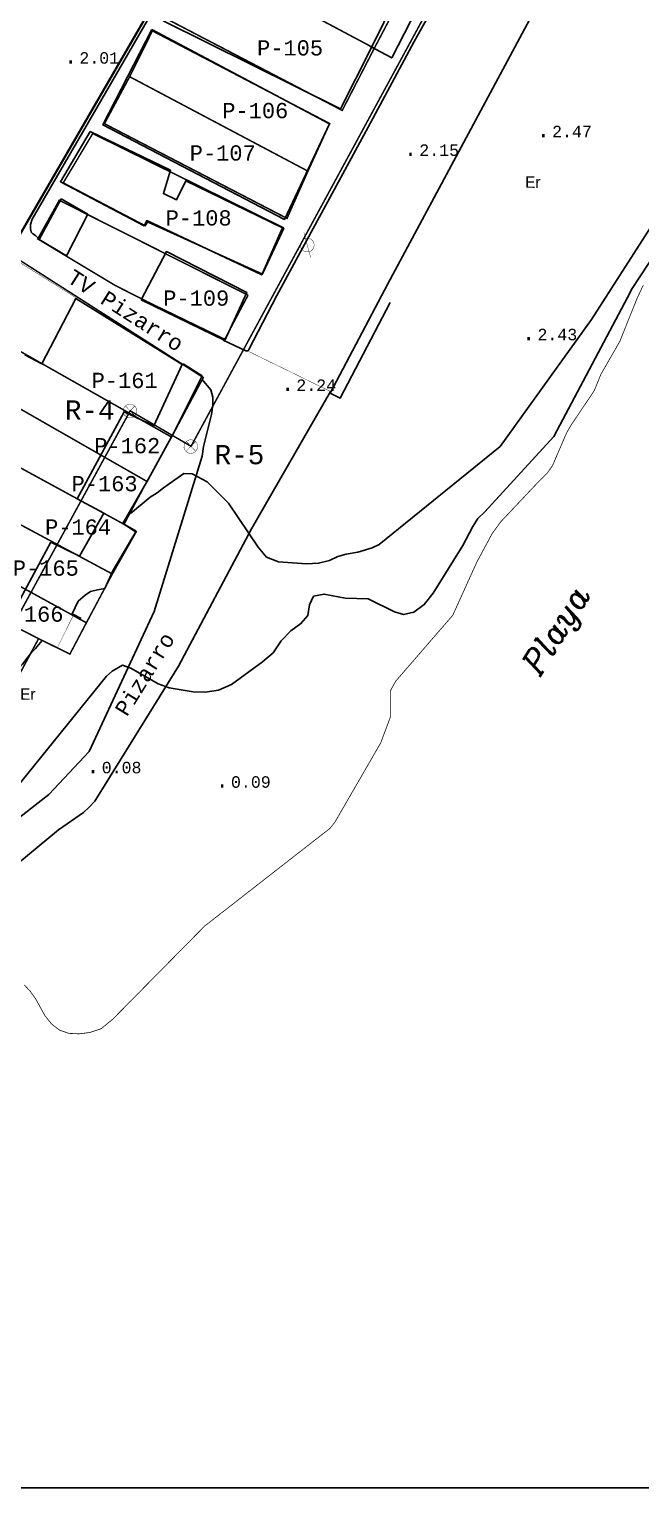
# Model space of a CAD drawing. Extents: x 743300 to 744100, y 4405700 to 4406200.
# Drawn here: x 743626.8 to 743706.6, y 4405700 to 4405890.3 of the extents above; entities that cross this region are included whole.
import ezdxf
from ezdxf.enums import TextEntityAlignment as Align

# ---------------------------------------------------------------- set-up
doc = ezdxf.new("R2010")
doc.units = 0
doc.header["$MEASUREMENT"] = 0
for name, color, linetype in [('10', 7, 'CONTINUOUS'), ('13', 7, 'CONTINUOUS'), ('16', 7, 'CONTINUOUS'), ('2', 7, 'CONTINUOUS'), ('21', 7, 'CONTINUOUS'), ('24', 7, 'CONTINUOUS'), ('32', 7, 'CONTINUOUS'), ('41', 7, 'CONTINUOUS'), ('42', 7, 'CONTINUOUS'), ('46', 7, 'CONTINUOUS'), ('50', 7, 'CONTINUOUS'), ('51', 7, 'CONTINUOUS'), ('54', 7, 'CONTINUOUS'), ('6', 7, 'CONTINUOUS'), ('8', 7, 'CONTINUOUS')]:
    doc.layers.add(name, color=color, linetype=linetype)
doc.styles.add('ITALICC', font='italicc', dxfattribs={"height": 0.2})
doc.styles.add('MONOTXT', font='monotxt', dxfattribs={"height": 0.2})
doc.styles.get("Standard").update_dxf_attribs({"font": 'txt', "height": 0.2})

msp = doc.modelspace()

# ---------------------------------------------------------------- linework, layer by layer
at = {"layer": '10', "color": 7, "linetype": 'Continuous', "const_width": 0.05}
for points in [[(743639.91, 4405841.38), (743640.34, 4405841.24), (743640.5299999998, 4405841.11), (743640.66, 4405840.94), (743640.77, 4405840.73), (743640.7999999998, 4405840.51), (743640.7999999998, 4405840.3), (743640.6099999999, 4405839.89), (743640.42, 4405839.73), (743640.23, 4405839.62), (743640.0199999998, 4405839.57), (743639.8, 4405839.57), (743639.5799999998, 4405839.62), (743639.4, 4405839.73), (743639.2099999998, 4405839.89), (743639.0199999998, 4405840.3), (743639.0400000002, 4405840.73), (743639.15, 4405840.94), (743639.29, 4405841.11), (743639.48, 4405841.24), (743639.91, 4405841.38)], [(743640.5299999998, 4405841.11), (743639.29, 4405839.84)], [(743639.31, 4405841.13), (743640.5600000002, 4405839.84)], [(743647.8499999999, 4405836.75), (743648.28, 4405836.61), (743648.47, 4405836.48), (743648.5999999999, 4405836.31), (743648.7099999998, 4405836.1), (743648.74, 4405835.88), (743648.74, 4405835.67), (743648.55, 4405835.26), (743648.36, 4405835.1), (743648.1699999998, 4405834.99), (743647.9599999998, 4405834.94), (743647.7399999999, 4405834.94), (743647.5200000001, 4405834.99), (743647.3399999999, 4405835.1), (743647.1499999998, 4405835.26), (743646.9599999998, 4405835.67), (743646.9799999999, 4405836.1), (743647.09, 4405836.31), (743647.2299999999, 4405836.48), (743647.4199999998, 4405836.61), (743647.8499999999, 4405836.75)], [(743648.47, 4405836.48), (743647.2299999999, 4405835.21)], [(743647.25, 4405836.5), (743648.4999999999, 4405835.21)]]:
    msp.add_lwpolyline(points, dxfattribs=at)
at = {"layer": '13', "color": 3, "linetype": 'Continuous', "const_width": 0.3}
msp.add_lwpolyline([(743553.8499999999, 4405735.76), (743596.5199999998, 4405812.66), (743622.92, 4405858.96), (743646.9099999998, 4405900.35), (743664.21, 4405929.2), (743707.2900000002, 4406000)], dxfattribs=at)
at = {"layer": '16', "color": 5, "linetype": 'Continuous', "const_width": 0.2}
msp.add_lwpolyline([(743737.2799999998, 4406000), (743730.8799999999, 4405988.21), (743686.35, 4405906.71), (743647.88, 4405835.86), (743639.9399999998, 4405840.49), (743608.2999999998, 4405782.61), (743569.75, 4405713.12)], dxfattribs=at)
at = {"layer": '2', "color": 7, "linetype": 'Continuous'}
msp.add_3dface([(744099.9999999999, 4405700), (744099.9999999999, 4406200), (743299.9999999999, 4406200), (743299.9999999999, 4405700)], dxfattribs=at)
at = {"layer": '21', "color": 30, "linetype": 'Continuous'}
for points, elevation in [([(743713.74, 4405869.01), (743705.4699999999, 4405856.46), (743704.8299999998, 4405855.28), (743695.2099999998, 4405837.14), (743686.2099999998, 4405827.310000001), (743685.33, 4405826.45), (743684.6399999999, 4405825.41), (743683.3499999999, 4405822.93), (743679.47, 4405816.7), (743678.31, 4405815.22), (743676.94, 4405814.24), (743675.59, 4405813.94), (743674.4299999998, 4405814.25), (743671.01, 4405815.95), (743667.98, 4405816.07), (743665.25, 4405816.59), (743663.88, 4405816.32), (743663.3299999998, 4405815.16), (743663.14, 4405813.8), (743662.2199999999, 4405812.73), (743660.8999999998, 4405811.78), (743659.66, 4405810.47), (743658.6099999999, 4405808.94), (743657.2000000002, 4405807.75), (743653.1699999998, 4405804.78), (743651.4599999998, 4405804.06), (743649.7399999999, 4405803.79), (743648.14, 4405803.85), (743645.0199999998, 4405804.34), (743643.61, 4405804.86), (743640.01, 4405806.92), (743638.9500000002, 4405807.29), (743637.59, 4405806.55), (743636.8399999999, 4405805.86), (743624.02, 4405790.02)], 1), ([(743711.2099999998, 4405869.63), (743700.13, 4405852.41), (743688.22, 4405835.83), (743672.4400000002, 4405823.03), (743671.5, 4405822.6), (743669.64, 4405822.06), (743668.12, 4405821.810000001), (743667.06, 4405821.49), (743665.95, 4405820.96), (743664.5299999998, 4405820.61), (743662.9299999998, 4405820.53), (743659.2899999998, 4405820.77), (743657.7499999999, 4405821.4), (743656.6199999999, 4405822.7), (743652.77, 4405828.43), (743649.9699999999, 4405831.23), (743648.04, 4405832.27), (743646.9200000002, 4405832.310000001), (743644.29, 4405830.46), (743643.48, 4405829.77), (743642.53, 4405829.22), (743639.9599999998, 4405827.08)], 2)]:
    msp.add_lwpolyline(points, dxfattribs=dict(at, elevation=elevation))
at = {"layer": '32', "color": 5, "linetype": 'Continuous', "const_width": 0.1}
msp.add_lwpolyline([(743706.9099999998, 4405856.89), (743706.0699999998, 4405855.09), (743703.84, 4405849.54), (743701.38, 4405845.26), (743700.4999999999, 4405843.11), (743697.5099999999, 4405838.67), (743696.93, 4405837.68), (743695.07, 4405833.37), (743694.4599999998, 4405832.47), (743693.17, 4405831.17), (743688.3299999998, 4405826.04), (743687.1899999998, 4405824.49), (743685.18, 4405820.75), (743682.04, 4405813.82), (743674.5999999999, 4405805.23), (743673.9000000001, 4405803.97), (743673.88, 4405800.49), (743672.6399999999, 4405797.18), (743666.6499999998, 4405786.82), (743666.02, 4405786.03), (743649.6599999998, 4405773.28), (743637.6199999999, 4405761.09), (743636.14, 4405759.89), (743634.65, 4405759.39), (743633.2499999999, 4405759.22), (743631.9200000002, 4405759.28), (743630.73, 4405759.7), (743629.69, 4405760.49), (743628.8399999999, 4405761.54), (743627.5999999999, 4405763.78), (743626.9, 4405764.76), (743626.1099999999, 4405765.6)], dxfattribs=at)
at = {"layer": '41', "color": 1, "linetype": 'Continuous', "extrusion": (-0.4363591542052767, -0.8997725760108805, 0), "const_width": 0.05, "elevation": -4288769.294939}
msp.add_lwpolyline([(-1253426.835020759, 8.88), (-1253438.293471789, 6.36)], dxfattribs=at)
at = {"layer": '41', "color": 1, "linetype": 'Continuous', "extrusion": (0.4946686549801307, 0.8690816542650917, 0), "const_width": 0.05, "elevation": 4196903.964193}
msp.add_lwpolyline([(1533164.8213293, 6.36), (1533153.096309044, 8.92)], dxfattribs=at)
at = {"layer": '41', "color": 1, "linetype": 'Continuous', "extrusion": (-0.04291648520016596, 0.01121849350004339, 0.9990156759038636), "const_width": 0.05, "elevation": 17518.074247}
msp.add_lwpolyline([(-4450694.209931677, -394415.4660918731), (-4450696.827593623, -394423.8072156545), (-4450690.055700715, -394425.1598303218)], dxfattribs=at)
at = {"layer": '41', "color": 1, "linetype": 'Continuous'}
msp.add_polyline3d([(743671.2299999999, 4405888.04, 12.62), (743674.0799999998, 4405886.52, 3.25), (743677.3299999998, 4405892.87, 3.25), (743676.78, 4405893.18, 3.25), (743684.45, 4405907.65, 3.59), (743685.2199999999, 4405907.22, 3.59), (743700.18, 4405935.13, 3.52), (743693.97, 4405938.2, 5.82)], dxfattribs=at)
at = {"layer": '46', "color": 7, "linetype": 'Continuous', "const_width": 0.2}
for points in [[(743697.5899999999, 4405936.47), (743694.8799999999, 4405930.92), (743692.28, 4405926.19), (743687.5799999998, 4405917.15), (743686.69, 4405917.61), (743682.68, 4405909.08), (743678.39, 4405900.95), (743675.17, 4405894.18), (743671.7999999998, 4405887.78), (743667.61, 4405879.67), (743643.81, 4405892.08), (743648.9099999998, 4405899.95), (743653.1899999998, 4405906.57), (743656.9899999999, 4405912.93), (743661.3499999999, 4405920.12), (743666.45, 4405928.21), (743672.09, 4405937.25), (743675.4599999998, 4405942.39), (743678.7, 4405947.6)], [(743671.7999999998, 4405887.78), (743648.9099999998, 4405899.95)], [(743642.84, 4405890.05), (743665.9799999999, 4405877.96), (743663.14, 4405871.75), (743660.41, 4405865.59), (743636.5799999998, 4405877.94), (743639.87, 4405884.07)], [(743639.87, 4405884.07), (743642.84, 4405890.05)], [(743639.87, 4405884.07), (743663.14, 4405871.75)], [(743660.0199999998, 4405864.33), (743635.05, 4405876.66), (743631.2, 4405870.23), (743641.8899999999, 4405864.63), (743642.2399999999, 4405865.11), (743657.2099999998, 4405858.32)], [(743655.3200000002, 4405855.57), (743630.68, 4405867.95), (743627.8699999999, 4405862.91), (743637.9500000002, 4405856.86), (743642.2, 4405854.7), (743652.28, 4405849.82)], [(743657.2099999998, 4405858.32), (743660.0199999998, 4405864.33)], [(743624.7299999999, 4405804.72), (743627.9799999999, 4405810.77), (743632.0699999998, 4405808.76), (743634.22, 4405812.84), (743637.6099999999, 4405819.2), (743640.7, 4405824.66), (743639.13, 4405825.69), (743642.1199999999, 4405831.28), (743645.3399999999, 4405837.060000001), (743649.4799999999, 4405844.83), (743624.6499999998, 4405860.69), (743620.0199999998, 4405851.4), (743616.68, 4405845.83), (743613.26, 4405839.78), (743610.0700000002, 4405833.98), (743606.9300000002, 4405827.83), (743603.9699999999, 4405823.09), (743600.4500000002, 4405817.55)], [(743652.28, 4405849.82), (743655.3200000002, 4405855.57)], [(743645.3399999999, 4405837.060000001), (743620.0199999998, 4405851.4)], [(743616.68, 4405845.83), (743642.1199999999, 4405831.28)], [(743639.13, 4405825.69), (743613.26, 4405839.78)], [(743610.0700000002, 4405833.98), (743637.6099999999, 4405819.2)], [(743634.22, 4405812.84), (743606.9300000002, 4405827.83)], [(743603.9699999999, 4405823.09), (743627.9799999999, 4405810.77)]]:
    msp.add_lwpolyline(points, dxfattribs=at)
at = {"layer": '51', "color": 1, "linetype": 'Continuous', "extrusion": (-0.4676497767982024, -0.8839138454966023, 0), "const_width": 0.05, "elevation": -4242203.082017}
msp.add_lwpolyline([(-1403071.770643945, 12.33), (-1403096.874900556, 12.1)], dxfattribs=at)
at = {"layer": '51', "color": 1, "linetype": 'Continuous', "const_width": 0.05, "elevation": 12.45}
msp.add_lwpolyline([(743670.9699999999, 4405888.13), (743671.35, 4405887.94), (743671.4899999999, 4405887.88)], dxfattribs=at)
at = {"layer": '51', "color": 1, "linetype": 'Continuous', "extrusion": (-0.4667586196102653, -0.8843847528194501, 0), "const_width": 0.05, "elevation": -4243596.941995}
msp.add_lwpolyline([(-1398794.344479244, 12.55), (-1398820.396488763, 8.48)], dxfattribs=at)
at = {"layer": '51', "color": 1, "linetype": 'Continuous', "extrusion": (-0.4899335860911109, -0.8717597611841833, 0), "const_width": 0.05, "elevation": -4205168.370755}
msp.add_lwpolyline([(-1510294.061006144, 5.98), (-1510307.103590244, 5.6)], dxfattribs=at)
at = {"layer": '51', "color": 1, "linetype": 'Continuous', "extrusion": (-0.877199815473532, 0.4801254874855131, 0), "const_width": 0.05, "elevation": 1463040.063772}
msp.add_lwpolyline([(-4221798.147786035, 6.16), (-4221842.698639002, 6.5)], dxfattribs=at)
at = {"layer": '51', "color": 1, "linetype": 'Continuous', "extrusion": (0.4667732531140207, 0.8843770294265645, 0), "const_width": 0.05, "elevation": 4243528.798651}
msp.add_lwpolyline([(1398885.973907312, 5.29), (1398871.127298272, 5.7)], dxfattribs=at)
at = {"layer": '51', "color": 1, "linetype": 'Continuous', "extrusion": (0.4595376076849896, 0.8881583119709892, 0), "const_width": 0.05, "elevation": 4254801.122845}
msp.add_lwpolyline([(1364201.463493017, 8.26), (1364180.115947491, 5.45)], dxfattribs=at)
at = {"layer": '51', "color": 1, "linetype": 'Continuous', "extrusion": (0.473140238999871, 0.8809871248997597, 0), "const_width": 0.05, "elevation": 4233314.843787001}
msp.add_lwpolyline([(1429465.370278415, 9.13), (1429444.234895759, 5.57)], dxfattribs=at)
at = {"layer": '51', "color": 1, "linetype": 'Continuous'}
for points in [[(743644.23, 4405891.34, 11.92), (743667.39, 4405879.87, 12.18), (743671.35, 4405887.69, 12.18), (743674.73, 4405894.61, 6.32)], [(743642.7499999999, 4405890.22, 6.47), (743636.3699999999, 4405877.79, 8.03), (743660.0799999998, 4405865.45, 12.06), (743665.94, 4405877.92, 10.21), (743642.7499999999, 4405890.22, 6.47)], [(743634.73, 4405876.93, 9.81), (743630.8299999998, 4405870.37, 10.04), (743641.74, 4405864.64, 10.02), (743642.09, 4405865.3, 10.15), (743657.11, 4405858.22, 10.15), (743659.82, 4405864.36, 10.08), (743647.18, 4405870.48, 9.82), (743645.98, 4405868.01, 11.46), (743644.2699999998, 4405868.85, 11.3), (743645.19, 4405871.88, 10.13), (743634.73, 4405876.93, 9.81)], [(743630.95, 4405868.13, 6.21), (743628.04, 4405862.83, 5.98), (743631.6299999999, 4405860.71, 5.98), (743634.42, 4405866.13, 6.25), (743630.95, 4405868.13, 6.21)], [(743641.3699999999, 4405854.97, 8.71), (743652.28, 4405849.67, 7.01), (743655.18, 4405855.91, 6.85), (743644.67, 4405861.26, 8.88), (743641.3699999999, 4405854.97, 8.71)], [(743617.7999999998, 4405801.52, 5.55), (743629.5999999999, 4405823.35, 5.55), (743633.34, 4405821.55, 5.73), (743636.5, 4405827.14, 5.73), (743633.02, 4405829, 5.63), (743639.13, 4405840.34, 5.63), (743643.04, 4405838.51, 5.63), (743646.7000000002, 4405846.54, 5.63), (743632.83, 4405855.14, 5.25), (743628.3999999998, 4405846.63, 5.59), (743626.17, 4405847.8, 5.59)]]:
    msp.add_polyline3d(points, dxfattribs=at)
at = {"layer": '54', "color": 1, "linetype": 'Continuous', "extrusion": (-0.8785885530323629, 0.4775794745175918, 0), "const_width": 0.05, "elevation": 1450762.376783}
msp.add_lwpolyline([(-4226096.838642896, 4.67), (-4226180.552458364, 8.86)], dxfattribs=at)
at = {"layer": '54', "color": 1, "linetype": 'Continuous', "extrusion": (-0.4401572170151248, -0.8979207227308547, 0), "const_width": 0.05, "elevation": -4283413.525048001}
msp.add_lwpolyline([(-1271526.514193946, 2.91), (-1271529.35408831, 5.42)], dxfattribs=at)
at = {"layer": '54', "color": 1, "linetype": 'Continuous', "extrusion": (-0.4745561984118834, -0.8802252067220419, 0), "const_width": 0.05, "elevation": -4231023.891921}
msp.add_lwpolyline([(-1436242.161260804, 3.06), (-1436248.693679957, 5.03)], dxfattribs=at)
at = {"layer": '54', "color": 1, "linetype": 'Continuous', "extrusion": (-0.4261570576910203, -0.9046491928809379, 0), "const_width": 0.05, "elevation": -4302633.810563}
msp.add_lwpolyline([(-1204841.493838496, 3.53), (-1204844.168908588, 5.67)], dxfattribs=at)
at = {"layer": '54', "color": 1, "linetype": 'Continuous', "extrusion": (0.4333617892953026, 0.9012200394902312, 0), "const_width": 0.05, "elevation": 4292876.855295}
msp.add_lwpolyline([(1239137.354035538, 5.58), (1239132.715878577, 3.52)], dxfattribs=at)
at = {"layer": '54', "color": 1, "linetype": 'Continuous', "extrusion": (-0.4797442545941207, -0.8774083713892473, 0), "const_width": 0.05, "elevation": -4222451.361130999}
msp.add_lwpolyline([(-1461194.732960276, 3.22), (-1461201.799225202, 5.58)], dxfattribs=at)
at = {"layer": '54', "color": 1, "linetype": 'Continuous', "const_width": 0.05, "elevation": 3.34}
msp.add_lwpolyline([(743632.5799999998, 4405813.91), (743630.41, 4405809.560000001)], dxfattribs=at)
at = {"layer": '54', "color": 1, "linetype": 'Continuous', "extrusion": (-0.4617896745117353, -0.8869894568225407, 0), "const_width": 0.05, "elevation": -4251307.499587}
msp.add_lwpolyline([(-1374964.524385531, 3.34), (-1374972.450071621, 6.02)], dxfattribs=at)
at = {"layer": '54', "color": 1, "linetype": 'Continuous'}
for points in [[(743646.8499999999, 4405846.63, 5.62), (743649.3299999998, 4405845.05, 2.55), (743645.5299999998, 4405837.47, 2.79), (743642.29, 4405831.55, 2.79), (743638.97, 4405825.78, 3.34), (743640.73, 4405824.79, 3.27), (743637.7299999999, 4405819.69, 3.15), (743636.61, 4405817.29, 2.28), (743635.68, 4405817.14, 2.13), (743634.77, 4405816.9, 2.13), (743634.0799999998, 4405816.44, 2.28), (743633.16, 4405815.64, 2.28), (743632.3799999999, 4405814, 3.34), (743633.54, 4405813.42, 3.34)], [(743617.6299999999, 4405801.37, 5.31), (743620.06, 4405799.99, 2.41), (743622.43, 4405804.94, 2.29), (743622.74, 4405805.52, 2.29), (743623.9099999998, 4405806.44, 2.29), (743625.43, 4405806.97, 2.29), (743625.88, 4405807.43, 2.29), (743627.07, 4405808.96, 2.29), (743627.59, 4405809.48, 2.29), (743628.4400000002, 4405810.54, 3.55)]]:
    msp.add_polyline3d(points, dxfattribs=at)
at = {"layer": '6', "color": 1, "linetype": 'Continuous', "const_width": 0.05, "elevation": 2.06}
msp.add_lwpolyline([(743655.42, 4405848.22), (743666.0699999998, 4405843.02)], dxfattribs=at)
at = {"layer": '6', "color": 1, "linetype": 'Continuous'}
for points in [[(743707.5199999998, 4406000, 2.38), (743703.9599999998, 4405994.17, 2.38), (743686.2499999999, 4405964.73, 2.37), (743669.42, 4405937.36, 2.34), (743653.32, 4405910.73, 2.26), (743635.2699999998, 4405879.47, 2.08), (743627.1399999999, 4405865.48, 2.05), (743626.93, 4405864.81, 2.05), (743626.94, 4405864.23, 2.05), (743627.0099999999, 4405863.82, 2.05), (743627.0099999999, 4405863.8, 5.79), (743627.25, 4405863.59, 5.76), (743627.58, 4405863.34, 5.76), (743628.0699999998, 4405862.89, 5.76)], [(743652.0699999998, 4405849.72, 6.67), (743655.0499999998, 4405848.33, 2.16), (743655.3399999999, 4405848.32, 2.16), (743655.43, 4405848.5, 2.16), (743659.07, 4405855.55, 2.16), (743663.82, 4405864.27, 2.27), (743670.99, 4405877.49, 2.53), (743676.9699999999, 4405888.59, 2.53), (743681.54, 4405896.79, 2.53), (743687.6199999999, 4405908.46, 2.54), (743694.93, 4405921.91, 2.54), (743702.7699999998, 4405936.25, 2.54), (743711.2599999999, 4405951.83, 2.54), (743719.4400000002, 4405966.99, 2.61), (743729, 4405984.64, 2.61), (743737.3499999999, 4406000, 2.62)], [(743750.2599999999, 4406000, 2.57), (743738.17, 4405977.44, 2.56), (743715.5500000002, 4405935.46, 2.52), (743694.6099999999, 4405896.33, 2.47), (743673.5799999998, 4405857.060000001, 2.4), (743666.0299999998, 4405842.79, 2.25), (743667.3599999999, 4405842.15, 2.25), (743673.89, 4405854.64, 4.67)]]:
    msp.add_polyline3d(points, dxfattribs=at)
at = {"layer": '6', "color": 7, "linetype": 'Continuous'}
for points in [[(743574.32, 4405716, 2.2), (743585.93, 4405732.58, 2.2), (743596.5399999998, 4405750.16, 2.2), (743607.01, 4405768.310000001, 2.21), (743610.5199999998, 4405774.68, 1.92), (743613.5, 4405778.08, 1.77), (743629.3, 4405790.46, 0.11), (743634.5799999998, 4405796.03, 0.07), (743643.06, 4405814.3, 1.35), (743649.3499999999, 4405834.57, 2.16), (743649.49, 4405835.84, 2.16), (743650.53, 4405839.99, 2.16), (743650.7199999999, 4405841.25, 2.16), (743650.7099999998, 4405842.25, 2.16), (743650.48, 4405843.23, 2.16), (743649.2699999998, 4405844.63, 2.16)], [(743666.08, 4405843.02, 2.06), (743655.7599999999, 4405825.11, 2.05), (743655.7599999999, 4405825.11, 2.05), (743646.25, 4405807.19, 0.95), (743635.3399999999, 4405789.57, 0.59), (743634.5999999999, 4405788.79, 0.59), (743633.8299999998, 4405788.11, 0.59), (743630.5899999999, 4405785.82, 0.75), (743614.3699999999, 4405772.46, 2.06), (743612.2, 4405770.11, 2.06), (743602.17, 4405752.62, 2.25), (743592.51, 4405734.08, 2.29), (743580.2299999999, 4405717.15, 2.29), (743578.08, 4405712.93, 2.2)]]:
    msp.add_polyline3d(points, dxfattribs=at)
at = {"layer": '8', "color": 7, "linetype": 'Continuous', "const_width": 0.05, "elevation": 10.65}
for points in [[(743663.5, 4405862.88), (743663.45, 4405862.91), (743663.39, 4405862.93), (743663.3399999999, 4405862.96), (743663.29, 4405862.97), (743663.23, 4405862.99), (743663.1799999998, 4405862.99), (743663.12, 4405863), (743663.07, 4405863), (743663.0099999999, 4405863), (743662.9500000002, 4405863), (743662.8899999999, 4405862.99), (743662.8399999999, 4405862.98), (743662.78, 4405862.96), (743662.7299999999, 4405862.95), (743662.68, 4405862.92), (743662.6299999999, 4405862.9), (743662.5799999998, 4405862.87), (743662.53, 4405862.84), (743662.4899999999, 4405862.810000001), (743662.4400000002, 4405862.77), (743662.4, 4405862.73), (743662.37, 4405862.69), (743662.3299999998, 4405862.64), (743662.2999999998, 4405862.59), (743662.27, 4405862.54), (743662.2399999999, 4405862.5), (743662.2199999999, 4405862.44), (743662.2000000002, 4405862.39), (743662.18, 4405862.33), (743662.17, 4405862.28), (743662.1599999998, 4405862.22), (743662.1599999998, 4405862.17), (743662.1599999998, 4405862.11), (743662.1599999998, 4405862.05), (743662.1599999998, 4405862), (743662.17, 4405861.94), (743662.18, 4405861.89), (743662.2000000002, 4405861.83), (743662.2199999999, 4405861.78), (743662.2399999999, 4405861.73), (743662.27, 4405861.67), (743662.2999999998, 4405861.63), (743662.3299999998, 4405861.58), (743662.36, 4405861.54), (743662.4, 4405861.49), (743662.4400000002, 4405861.45), (743662.4899999999, 4405861.42), (743662.53, 4405861.38), (743662.5799999998, 4405861.35), (743662.6299999999, 4405861.32), (743662.68, 4405861.3), (743662.7299999999, 4405861.28), (743662.78, 4405861.26), (743662.8399999999, 4405861.24), (743662.9, 4405861.23), (743662.9500000002, 4405861.22), (743663.0099999999, 4405861.22), (743663.06, 4405861.21), (743663.12, 4405861.22), (743663.1799999998, 4405861.23), (743663.23, 4405861.24), (743663.29, 4405861.25), (743663.3399999999, 4405861.26), (743663.3999999998, 4405861.28), (743663.45, 4405861.31), (743663.5, 4405861.34), (743663.55, 4405861.37), (743663.5899999999, 4405861.4), (743663.63, 4405861.44), (743663.68, 4405861.47), (743663.72, 4405861.51), (743663.7499999999, 4405861.560000001), (743663.79, 4405861.6), (743663.82, 4405861.65), (743663.8399999999, 4405861.7), (743663.87, 4405861.75), (743663.8900000001, 4405861.810000001), (743663.9099999998, 4405861.86), (743663.92, 4405861.91), (743663.93, 4405861.97), (743663.94, 4405862.03), (743663.94, 4405862.08), (743663.94, 4405862.14), (743663.94, 4405862.19), (743663.93, 4405862.25), (743663.92, 4405862.310000001), (743663.9099999998, 4405862.36), (743663.8900000001, 4405862.42), (743663.87, 4405862.47), (743663.8499999999, 4405862.52), (743663.82, 4405862.57), (743663.79, 4405862.62), (743663.7499999999, 4405862.66), (743663.72, 4405862.71), (743663.68, 4405862.75), (743663.64, 4405862.79), (743663.5899999999, 4405862.82), (743663.5400000002, 4405862.85), (743663.5, 4405862.88)], [(743663.4899999999, 4405860.47), (743662.61, 4405863.75)]]:
    msp.add_lwpolyline(points, dxfattribs=at)

# ---------------------------------------------------------------- texts
at = {"layer": '24', "color": 7, "linetype": 'Continuous', "style": 'MONOTXT'}
for s, height, p in [('2.01                        ', 1.5, (743633.3, 4405885.77, 2.01)), ('.                           ', 1.99, (743631.2999999998, 4405885.77, 2.01)), ('.                           ', 1.99, (743692.9999999999, 4405876.17, 2.47)), ('2.47                        ', 1.5, (743694.9999999999, 4405876.17, 2.47)), ('.                           ', 1.99, (743675.6700000002, 4405873.74, 2.15)), ('2.15                        ', 1.5, (743677.67, 4405873.74, 2.15)), ('2.43                        ', 1.5, (743693.0899999999, 4405849.69, 2.43)), ('.                           ', 1.99, (743691.0899999999, 4405849.69, 2.43)), ('.                           ', 1.99, (743659.6199999999, 4405843.08, 2.24)), ('2.24                        ', 1.5, (743661.62, 4405843.08, 2.24)), ('0.08                        ', 1.5, (743636.2199999999, 4405793.2, 0.08)), ('.                           ', 1.99, (743634.22, 4405793.2, 0.08)), ('0.09                        ', 1.5, (743653.0899999999, 4405791.32, 0.09)), ('.                           ', 1.99, (743651.0899999999, 4405791.32, 0.09))]:
    msp.add_text(s, height=height, dxfattribs=at).set_placement(p)
at = {"layer": '42', "color": 7, "linetype": 'Continuous'}
for p in [(743691.49, 4405869.58, 2.89), (743625.58, 4405802.8, 2.01)]:
    msp.add_text('Er                          ', height=1.49, rotation=359.7900000066, dxfattribs=at).set_placement(p)
at = {"layer": '50', "color": 7, "linetype": 'Continuous', "style": 'MONOTXT'}
for s, height, p in [('P-105                       ', 1.99, (743656.5, 4405886.84)), ('P-106                       ', 1.99, (743651.96, 4405878.66)), ('P-107                       ', 1.99, (743647.7099999998, 4405873.13)), ('P-108                       ', 1.99, (743644.57, 4405864.66)), ('P-109                       ', 1.99, (743644.25, 4405854.2)), ('P-161                       ', 1.99, (743634.91, 4405843.46)), ('R-4                         ', 2.5, (743631.4100000001, 4405839.35)), ('P-162                       ', 1.99, (743635.2499999999, 4405834.95)), ('R-5                         ', 2.5, (743650.95, 4405833.52)), ('P-163                       ', 1.99, (743632.29, 4405829.99)), ('P-164                       ', 1.99, (743628.8299999998, 4405824.34)), ('P-165                       ', 1.99, (743624.62, 4405818.98)), ('P-166                       ', 1.99, (743622.62, 4405812.98))]:
    msp.add_text(s, height=height, dxfattribs=at).set_placement(p)
for s, rotation, p in [('TV Pizarro                  ', 327.4299999869, (743631.5399999998, 4405857.38)), ('Pizarro                     ', 58.23999996600001, (743639.5099999999, 4405800.5))]:
    msp.add_text(s, height=1.99, rotation=rotation, dxfattribs=at).set_placement(p)
at = {"layer": '50', "color": 7, "linetype": 'Continuous', "style": 'ITALICC'}
msp.add_text('Playa', height=3, rotation=57.98999949080001, dxfattribs=at).set_placement((743695.8572003026, 4405811.650960637), align=Align.MIDDLE)

doc.saveas('drawing.dxf')
